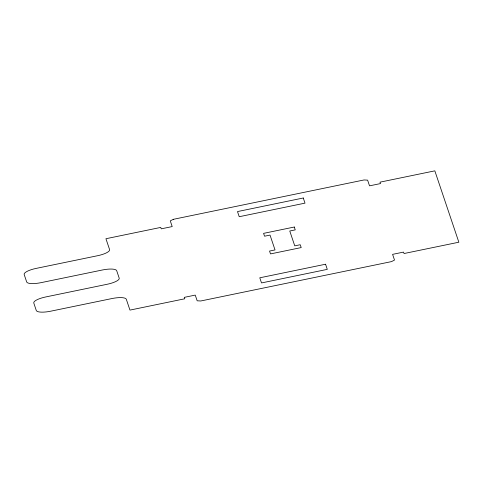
<?xml version="1.0" encoding="UTF-8"?>
<svg xmlns="http://www.w3.org/2000/svg" width="483" height="483" viewBox="0 0 483 483"><rect width="100%" height="100%" fill="white"/><g stroke="black" fill="none" stroke-linecap="round" stroke-linejoin="round"><path stroke-width="0.72" d="M173.276 219.336L170.276 220.87L172.196 226.581L161.231 228.839L160.754 227.415L105.934 238.729L109.587 249.578A13.439 3.586 -11.1 0 1 97.584 255.718L36.189 268.391A13.439 3.586 -11.1 0 0 24.186 274.531L26.686 281.957A13.439 3.586 -11.1 0 0 40.995 282.664L102.39 269.991A13.439 3.586 -11.1 0 1 116.699 270.703L119.192 278.123A13.439 3.586 -11.1 0 1 107.19 284.264L45.8 296.936A13.439 3.586 -11.1 0 0 33.798 303.082L36.291 310.503A13.439 3.586 -11.1 0 0 50.6 311.215L111.996 298.542A13.439 3.586 -11.1 0 1 126.304 299.249L129.957 310.098L184.772 298.784L184.289 297.359L195.253 295.095L197.173 300.8L200.753 300.981L391.514 261.605L394.514 260.071L392.588 254.36L403.553 252.096L404.036 253.527L458.85 242.212L434.833 170.843L380.018 182.157L380.495 183.582L369.531 185.846L367.611 180.135L364.037 179.96L173.276 219.336M303.276 198L237.497 211.572L239.224 216.716L305.002 203.138L303.276 198M294.286 227.028L263.585 233.361L264.545 236.217L270.027 235.082L275.026 249.928L269.544 251.063L270.504 253.913L301.199 247.58L300.239 244.724L294.757 245.859L289.764 231.013L295.246 229.878L294.286 227.028M325.56 264.225L259.782 277.803L261.514 282.941L327.293 269.363L325.56 264.225"/></g></svg>
